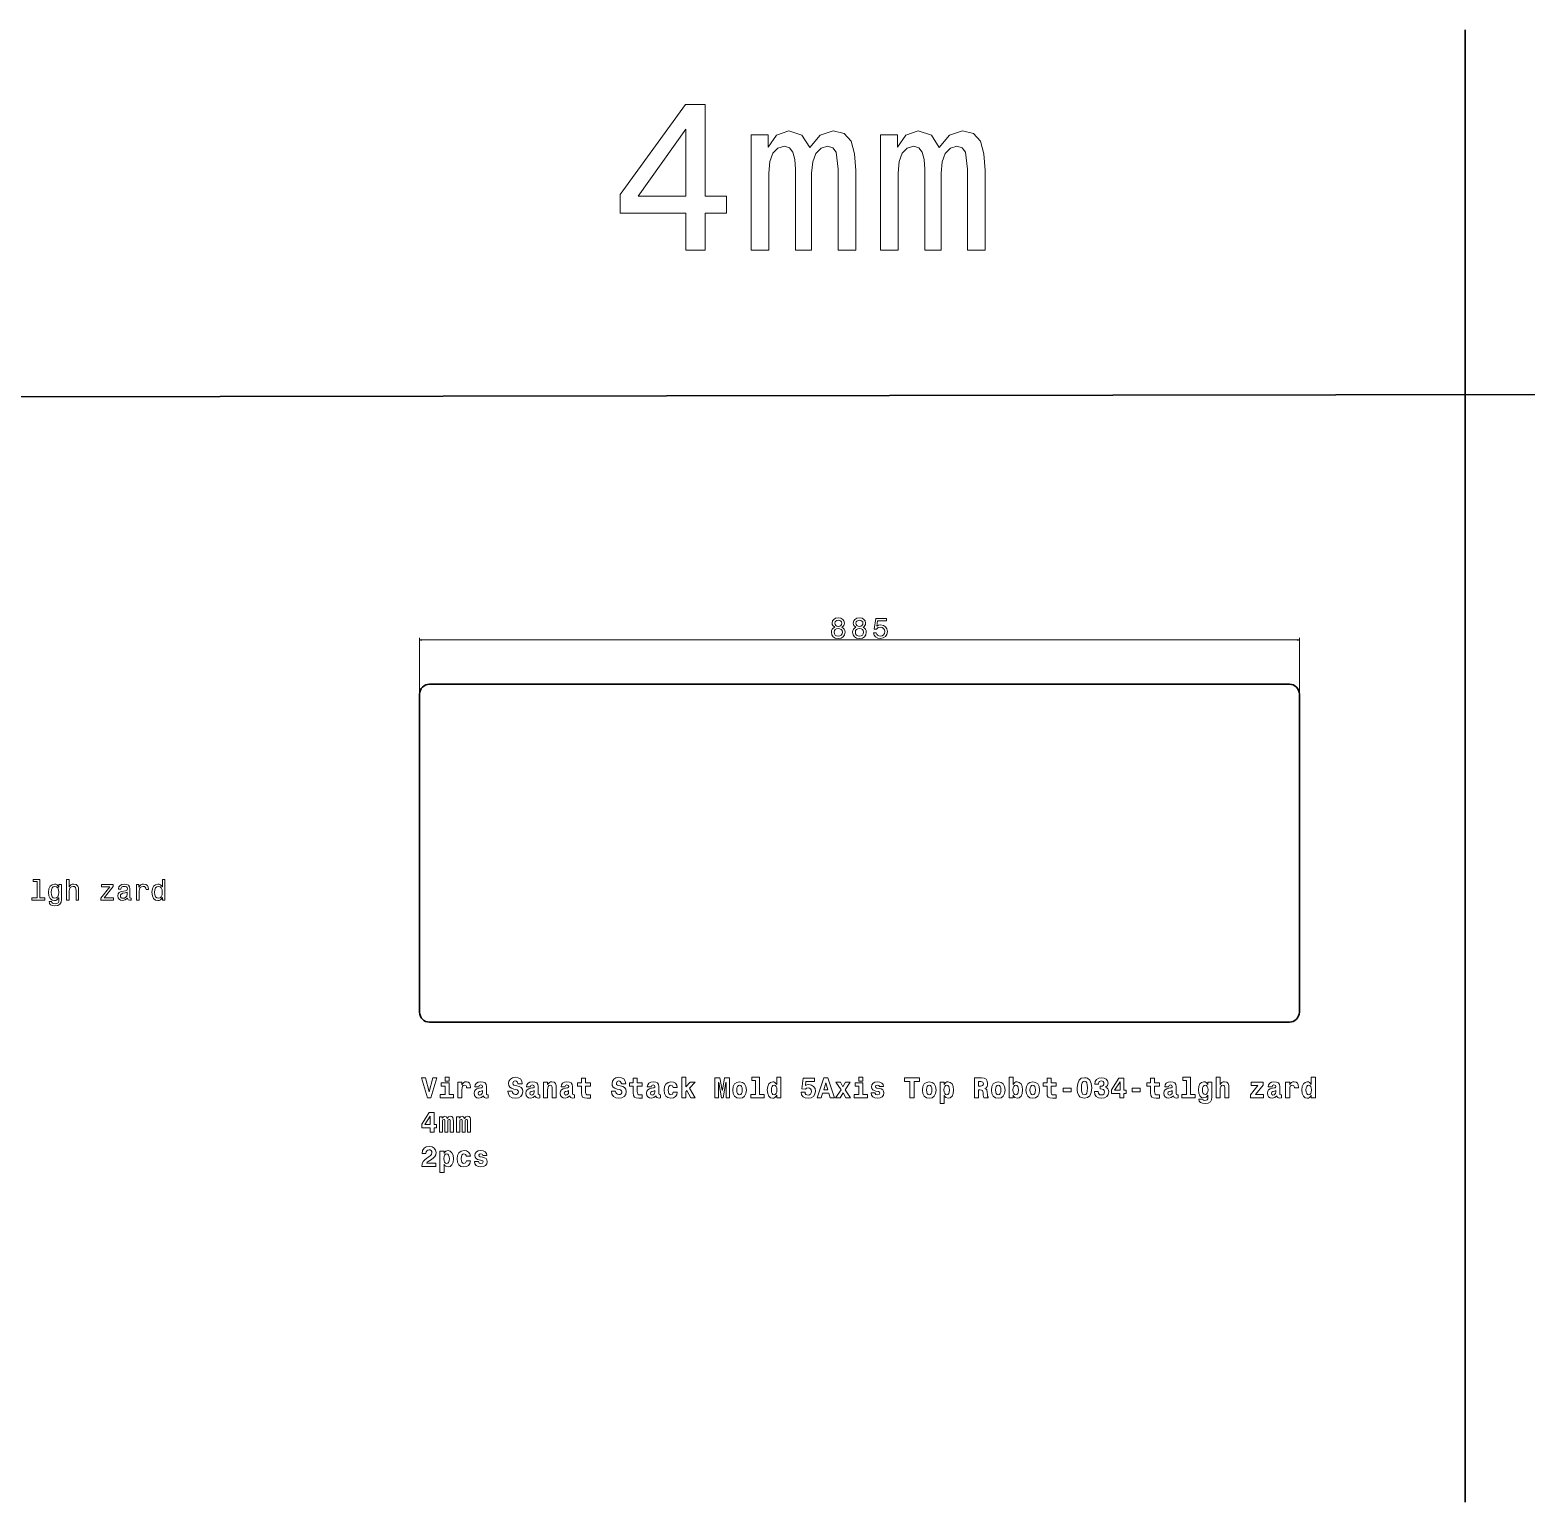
# Model space of a CAD drawing. Extents: x -2439 to 4698, y -548 to 933.
# Drawn here: x -686 to 819, y -548 to 933 of the extents above; entities that cross this region are included whole.
import ezdxf

# ---------------------------------------------------------------- set-up
doc = ezdxf.new("R2010")
doc.units = 0

msp = doc.modelspace()

# ---------------------------------------------------------------- linework, layer by layer
at = {"color": 7, "lineweight": 35}
for p, q in [((757.867432, 933.277222), (757.867432, -547.887146)), ((-2439.48584, 561.389771), (4698.162109, 572.360474)), ((-283.999969, 275), (581, 275)), ((-293.999969, -55), (-293.999969, 265)), ((591, 265), (591, -55)), ((581, -65), (-283.999969, -65))]:
    msp.add_line(p, q, dxfattribs=at)
at = {"color": 7, "lineweight": 13}
for p, q in [((-293.999969, 267), (-293.999969, 321.55957)), ((-293.999969, 319.55957), (591, 319.55957)), ((591, 267), (591, 321.55957))]:
    msp.add_line(p, q, dxfattribs=at)
at = {"color": 5, "lineweight": 13}
for points in [[(-26.244698, 711.60791), (-6.792244, 711.60791), (-6.792244, 748.783691), (14.605453, 748.783691), (14.605453, 766.074768), (-6.792244, 766.074768), (-6.792244, 858.365845), (-26.460831, 858.365845), (-92.166885, 767.803894), (-92.166885, 748.783691), (-26.244698, 748.783691)], [(-74.011269, 766.074768), (-26.244698, 833.293823), (-26.244698, 766.074768)], [(39.677505, 711.60791), (57.184708, 711.60791), (57.184708, 789.201538), (58.265396, 800.873047), (61.507477, 809.302429), (66.478653, 814.273621), (72.962799, 816.218872), (78.150131, 814.489746), (81.608337, 810.166992), (83.337448, 802.818298), (83.985855, 793.092041), (83.985855, 711.60791), (100.412369, 711.60791), (100.412369, 789.201538), (101.493057, 800.656921), (104.735138, 809.086304), (109.922455, 814.273621), (116.406616, 816.218872), (121.593933, 814.489746), (125.052139, 810.166992), (127.213531, 793.092041), (127.213531, 711.60791), (144.720734, 711.60791), (144.720734, 791.795227), (143.640045, 808.437866), (140.181824, 821.190063), (133.265396, 828.971008), (122.026199, 831.780823), (108.841766, 827.458069), (98.683258, 814.922058), (90.686142, 827.241943), (77.285568, 831.780823), (64.965683, 827.458069), (56.536285, 815.354309), (56.536285, 827.674194), (39.677505, 827.674194)], [(169.792786, 711.60791), (187.299988, 711.60791), (187.299988, 789.201538), (188.380676, 800.873047), (191.622742, 809.302429), (196.593933, 814.273621), (203.078094, 816.218872), (208.265411, 814.489746), (211.723602, 810.166992), (213.452728, 802.818298), (214.101135, 793.092041), (214.101135, 711.60791), (230.527649, 711.60791), (230.527649, 789.201538), (231.608337, 800.656921), (234.850433, 809.086304), (240.03775, 814.273621), (246.521881, 816.218872), (251.709198, 814.489746), (255.167419, 810.166992), (257.328796, 793.092041), (257.328796, 711.60791), (274.835999, 711.60791), (274.835999, 791.795227), (273.75531, 808.437866), (270.297119, 821.190063), (263.380676, 828.971008), (252.141479, 831.780823), (238.957062, 827.458069), (228.798553, 814.922058), (220.801422, 827.241943), (207.400848, 831.780823), (195.080963, 827.458069), (186.651581, 815.354309), (186.651581, 827.674194), (169.792786, 827.674194)]]:
    msp.add_lwpolyline(points, close=True, dxfattribs=at)
at = {"color": 7, "lineweight": 13}
for points in [[(123.57782, 332.337677), (122.108093, 331.530762), (121.099426, 330.40683), (120.465424, 328.99472), (120.263702, 327.294434), (120.724792, 324.729614), (122.050446, 322.741119), (124.211823, 321.473114), (127.151306, 320.983215), (130.061981, 321.473114), (132.223358, 322.741119), (133.549011, 324.729614), (134.03891, 327.294434), (133.80838, 328.99472), (133.203186, 330.40683), (132.16571, 331.530762), (130.724792, 332.337677), (131.877533, 333.029297), (132.684448, 333.980316), (133.174377, 335.133057), (133.34729, 336.545166), (132.886169, 338.591278), (131.675812, 340.233917), (129.716156, 341.300201), (127.151306, 341.703674), (124.557648, 341.300201), (122.597992, 340.233917), (121.358795, 338.591278), (120.926514, 336.545166), (121.070618, 335.133057), (121.560547, 333.980316)], [(123.664276, 336.314606), (123.894836, 337.582642), (124.586456, 338.562439), (125.68158, 339.167633), (127.151306, 339.398193), (128.592224, 339.167633), (129.687347, 338.562439), (130.378967, 337.582642), (130.638336, 336.314606), (130.378967, 335.017792), (129.687347, 334.009155), (128.592224, 333.346313), (127.151306, 333.144592), (125.68158, 333.375122), (124.586456, 334.009155), (123.894836, 335.017792)], [(144.926514, 332.337677), (143.456787, 331.530762), (142.44812, 330.40683), (141.814117, 328.99472), (141.612396, 327.294434), (142.073486, 324.729614), (143.399139, 322.741119), (145.560516, 321.473114), (148.5, 320.983215), (151.410675, 321.473114), (153.572052, 322.741119), (154.897705, 324.729614), (155.387604, 327.294434), (155.157074, 328.99472), (154.55188, 330.40683), (153.514404, 331.530762), (152.073486, 332.337677), (153.226227, 333.029297), (154.033142, 333.980316), (154.523071, 335.133057), (154.695984, 336.545166), (154.234863, 338.591278), (153.024506, 340.233917), (151.06485, 341.300201), (148.5, 341.703674), (145.906342, 341.300201), (143.946686, 340.233917), (142.707489, 338.591278), (142.275208, 336.545166), (142.419312, 335.133057), (142.909241, 333.980316)], [(145.01297, 336.314606), (145.24353, 337.582642), (145.93515, 338.562439), (147.030273, 339.167633), (148.5, 339.398193), (149.940918, 339.167633), (151.036041, 338.562439), (151.727661, 337.582642), (151.98703, 336.314606), (151.727661, 335.017792), (151.036041, 334.009155), (149.940918, 333.346313), (148.5, 333.144592), (147.030273, 333.375122), (145.93515, 334.009155), (145.24353, 335.017792)], [(162.701721, 326.775696), (163.335724, 324.412598), (164.747833, 322.568207), (166.822754, 321.415466), (169.47406, 320.983215), (172.384735, 321.501923), (174.661377, 322.914032), (176.102295, 325.161865), (176.649841, 328.043701), (176.159943, 330.723846), (174.776642, 332.827576), (172.615265, 334.182037), (169.819885, 334.671967), (167.658508, 334.326141), (165.98703, 333.375122), (166.793945, 338.764191), (175.554749, 338.764191), (175.554749, 341.127289), (164.863098, 341.127289), (163.278107, 330.522095), (165.583557, 330.522095), (167.255035, 331.876587), (169.387604, 332.366486), (171.231995, 332.0495), (172.644073, 331.127289), (173.537445, 329.715179), (173.854462, 327.899628), (173.537445, 326.084076), (172.615265, 324.671967), (171.203156, 323.778595), (169.387604, 323.461578), (167.860229, 323.66333), (166.67868, 324.326141), (165.814117, 325.363586), (165.381836, 326.775696)], [(123.030273, 327.352081), (123.289642, 328.879456), (124.125366, 330.032196), (125.422211, 330.781464), (127.151306, 331.040833), (128.851593, 330.781464), (130.148438, 330.032196), (130.984161, 328.879456), (131.272339, 327.352081), (130.984161, 325.709412), (130.148438, 324.470215), (128.851593, 323.66333), (127.151306, 323.403961), (125.422211, 323.66333), (124.125366, 324.470215), (123.289642, 325.709412)], [(144.378967, 327.352081), (144.638336, 328.879456), (145.47406, 330.032196), (146.770905, 330.781464), (148.5, 331.040833), (150.200287, 330.781464), (151.497131, 330.032196), (152.332855, 328.879456), (152.621033, 327.352081), (152.332855, 325.709412), (151.497131, 324.470215), (150.200287, 323.66333), (148.5, 323.403961), (146.770905, 323.66333), (145.47406, 324.470215), (144.638336, 325.709412)], [(-678.696411, 76.404694), (-678.696411, 59.978176), (-683.912537, 59.978176), (-683.912537, 57.845612), (-670.973022, 57.845612), (-670.973022, 59.978176), (-676.160339, 59.978176), (-676.160339, 78.537254), (-682.67334, 78.537254), (-682.67334, 76.404694)], [(-649.042236, 57.845612), (-646.506226, 57.845612), (-646.506226, 66.779327), (-646.246826, 68.825439), (-645.411072, 70.323997), (-644.114258, 71.246185), (-642.385193, 71.59201), (-641.001892, 71.303825), (-640.137329, 70.525726), (-639.705078, 69.228897), (-639.560974, 67.499786), (-639.560974, 57.845612), (-637.024963, 57.845612), (-637.024963, 68.018524), (-637.140198, 70.064629), (-637.658936, 71.764923), (-639.359253, 73.321114), (-642.010498, 73.868668), (-643.451477, 73.666939), (-644.690613, 73.119385), (-645.728088, 72.254837), (-646.506226, 71.07328), (-646.506226, 78.537254), (-649.042236, 78.537254)], [(-552.788696, 60.237541), (-552.788696, 57.845612), (-550.252625, 57.845612), (-550.252625, 78.537254), (-552.759827, 78.537254), (-552.759827, 70.958), (-554.690674, 73.148209), (-555.872253, 73.666939), (-557.226685, 73.868668), (-559.67627, 73.292297), (-561.578308, 71.678467), (-562.817505, 69.084808), (-563.249756, 65.597771), (-562.817505, 62.110741), (-561.578308, 59.488262), (-559.67627, 57.845612), (-557.226685, 57.298061), (-555.872253, 57.49979), (-554.661865, 58.01852)], [(-654.344788, 58.537254), (-654.344788, 73.321114), (-656.765564, 73.321114), (-656.765564, 70.813911), (-658.754028, 73.090569), (-659.964417, 73.666939), (-661.318848, 73.868668), (-663.768433, 73.292297), (-665.670471, 71.678467), (-666.909668, 69.084808), (-667.341919, 65.597771), (-666.909668, 62.081924), (-665.670471, 59.488262), (-663.768433, 57.845612), (-661.318848, 57.298061), (-659.935608, 57.49979), (-658.782837, 58.01852), (-656.765564, 60.208725), (-656.765564, 58.01852), (-656.996094, 56.289417), (-657.630127, 55.050224), (-658.840515, 54.329762), (-660.656067, 54.070396), (-662.241089, 54.243305), (-663.36499, 54.675583), (-664.027832, 55.424862), (-664.229553, 56.433506), (-666.679077, 56.433506), (-666.679077, 56.318233), (-666.304443, 54.473854), (-665.151733, 53.090569), (-663.307373, 52.197197), (-660.800171, 51.880196), (-657.80304, 52.312469), (-655.814575, 53.522846), (-654.690613, 55.626591)], [(-664.719421, 65.597771), (-664.460083, 68.162613), (-663.682007, 70.064629), (-662.471619, 71.188553), (-660.857788, 71.59201), (-659.157471, 71.188553), (-657.889465, 70.064629), (-657.111389, 68.162613), (-656.823181, 65.597771), (-657.111389, 62.975296), (-657.889465, 61.102097), (-659.157471, 59.949356), (-660.857788, 59.574718), (-662.471619, 59.949356), (-663.682007, 61.102097), (-664.460083, 63.004112)], [(-605.526367, 71.188553), (-614.54657, 59.776447), (-614.54657, 57.845612), (-602.010559, 57.845612), (-602.010559, 59.978176), (-611.347717, 59.978176), (-602.414001, 71.361465), (-602.414001, 73.321114), (-614.114319, 73.321114), (-614.114319, 71.188553)], [(-587.80304, 59.862904), (-587.80304, 59.776447), (-587.658997, 58.796619), (-587.226685, 58.104977), (-585.411133, 57.557426), (-583.999023, 57.787975), (-583.999023, 59.747627), (-584.604187, 59.661175), (-585.411133, 60.035812), (-585.555237, 61.188553), (-585.555237, 69.200081), (-585.901062, 71.246185), (-586.909668, 72.687111), (-588.667603, 73.551666), (-591.145996, 73.868668), (-593.566772, 73.522842), (-595.353516, 72.543015), (-596.477417, 71.01564), (-596.852051, 68.998352), (-596.852051, 68.825439), (-594.575378, 68.825439), (-594.373657, 70.035812), (-593.739685, 70.900368), (-592.702209, 71.419098), (-591.232483, 71.620827), (-589.820374, 71.476738), (-588.811707, 71.044456), (-588.206543, 70.295181), (-588.004761, 69.257713), (-588.120056, 68.04734), (-588.581177, 67.442154), (-589.733887, 67.153969), (-591.895264, 66.923424), (-594.373657, 66.404686), (-596.131592, 65.482498), (-597.169067, 64.04158), (-597.486084, 61.909012), (-597.197876, 60.006996), (-596.304504, 58.594891), (-594.863586, 57.701519), (-592.875122, 57.384518), (-590.195007, 57.989704)], [(-588.091248, 63.263477), (-588.437073, 61.764919), (-589.359253, 60.612183), (-590.742554, 59.862904), (-592.44281, 59.603539), (-593.537903, 59.747627), (-594.31604, 60.208725), (-594.805969, 61.01564), (-594.950012, 62.139561), (-594.834778, 63.148205), (-594.373657, 63.868668), (-592.529297, 64.675583), (-590.195007, 65.0214), (-588.091248, 65.713043)], [(-578.696472, 57.845612), (-576.1604, 57.845612), (-576.1604, 66.692871), (-575.901062, 68.825439), (-575.122925, 70.352814), (-573.854919, 71.275009), (-572.154663, 71.59201), (-570.886658, 71.390282), (-569.935608, 70.813911), (-569.359253, 69.834084), (-569.157532, 68.508438), (-566.592712, 68.508438), (-566.938538, 70.842728), (-567.889526, 72.514198), (-569.474548, 73.522842), (-571.635925, 73.868668), (-573.105652, 73.638123), (-574.373657, 73.061752), (-575.49762, 72.081924), (-576.390991, 70.756271), (-576.390991, 73.321114), (-578.696472, 73.321114)], [(-556.794434, 71.59201), (-555.122986, 71.188553), (-553.85498, 70.064629), (-553.105652, 68.191437), (-552.817505, 65.597771), (-553.105652, 62.975296), (-553.85498, 61.102097), (-555.122986, 59.949356), (-556.794434, 59.574718), (-558.379456, 59.949356), (-559.589844, 61.102097), (-560.396729, 63.004112), (-560.656128, 65.597771), (-560.396729, 68.162613), (-559.589844, 70.035812), (-558.379456, 71.188553)], [(-268.389221, -120.335823), (-268.389221, -124.255135), (-264.325836, -124.255135), (-264.325836, -120.335823)], [(-30.291199, -120.335823), (-30.291199, -141.027466), (-26.31427, -141.027466), (-26.31427, -134.975586), (-25.247986, -133.851669), (-21.098114, -141.027466), (-16.631256, -141.027466), (-22.59668, -131.286835), (-16.833008, -125.551964), (-21.789764, -125.551964), (-26.31427, -130.10527), (-26.31427, -120.335823)], [(40.141022, -123.563492), (43.887421, -123.563492), (43.887421, -137.828613), (39.132385, -137.828613), (39.132385, -141.027466), (52.561768, -141.027466), (52.561768, -137.828613), (47.950836, -137.828613), (47.950836, -120.335823), (40.141022, -120.335823)], [(65.213074, -138.635529), (65.213074, -141.027466), (69.334106, -141.027466), (69.334106, -120.335823), (65.213074, -120.335823), (65.213074, -127.915077), (64.377319, -126.61824), (63.455139, -125.696053), (62.417694, -125.177322), (61.207306, -125.00441), (59.01709, -125.58078), (57.287994, -127.194611), (56.164063, -129.788269), (55.76062, -133.275299), (56.164063, -136.791153), (57.287994, -139.413635), (59.01709, -141.027466), (61.207306, -141.575012), (62.446503, -141.4021), (63.483948, -140.883377), (64.377319, -139.961182)], [(147.979584, -120.335823), (147.979584, -124.255135), (152.042999, -124.255135), (152.042999, -120.335823)], [(298.988129, -120.335823), (298.988129, -141.027466), (303.109222, -141.027466), (303.109222, -138.635529), (303.916107, -139.961182), (304.809479, -140.883377), (307.11496, -141.575012), (309.276337, -141.027466), (311.005463, -139.413635), (312.129364, -136.791153), (312.561615, -133.275299), (312.129364, -129.788269), (311.005463, -127.194611), (309.276337, -125.58078), (307.11496, -125.00441), (305.846954, -125.177322), (304.809479, -125.696053), (303.916107, -126.61824), (303.109222, -127.915077), (303.109222, -120.335823)], [(473.858368, -123.563492), (477.604767, -123.563492), (477.604767, -137.828613), (472.849762, -137.828613), (472.849762, -141.027466), (486.279144, -141.027466), (486.279144, -137.828613), (481.668182, -137.828613), (481.668182, -120.335823), (473.858368, -120.335823)], [(507.258942, -120.335823), (507.258942, -141.027466), (511.379974, -141.027466), (511.379974, -133.332947), (511.49527, -131.229187), (511.927521, -129.730637), (512.763306, -128.837265), (514.060059, -128.520264), (515.126343, -128.808441), (515.702759, -129.557724), (515.904419, -130.796921), (515.962158, -132.410751), (515.962158, -141.027466), (520.08313, -141.027466), (520.08313, -131.63266), (519.939087, -128.866089), (519.362671, -126.791153), (518.036987, -125.494324), (515.67395, -125.033234), (514.290649, -125.206139), (513.137939, -125.724869), (512.18689, -126.61824), (511.379974, -127.915077), (511.379974, -120.335823)], [(603.022583, -138.635529), (603.022583, -141.027466), (607.143555, -141.027466), (607.143555, -120.335823), (603.022583, -120.335823), (603.022583, -127.915077), (602.18689, -126.61824), (601.264648, -125.696053), (600.227173, -125.177322), (599.016846, -125.00441), (596.82666, -125.58078), (595.097534, -127.194611), (593.973633, -129.788269), (593.570068, -133.275299), (593.973633, -136.791153), (595.097534, -139.413635), (596.82666, -141.027466), (599.016846, -141.575012), (600.255981, -141.4021), (601.293457, -140.883377), (602.18689, -139.961182)], [(-288.043427, -120.99865), (-292.222076, -120.99865), (-286.112579, -141.027466), (-282.712006, -141.027466), (-276.602478, -120.99865), (-280.838806, -120.99865), (-284.412292, -135.148499)], [(-259.887787, -137.828613), (-264.325836, -137.828613), (-264.325836, -126.070694), (-272.13562, -126.070694), (-272.13562, -129.298355), (-268.389221, -129.298355), (-268.389221, -137.828613), (-273.3172, -137.828613), (-273.3172, -141.027466), (-259.887787, -141.027466)], [(-255.536209, -125.551964), (-255.536209, -141.027466), (-251.386353, -141.027466), (-251.386353, -133.160034), (-251.299896, -131.085098), (-250.867615, -129.586548), (-250.060699, -128.664352), (-248.735046, -128.347351), (-247.26532, -129.010178), (-246.861847, -129.788269), (-246.717758, -130.854553), (-246.717758, -130.94101), (-242.712006, -130.94101), (-242.712006, -130.681641), (-242.971375, -128.203262), (-243.720642, -126.445335), (-245.017471, -125.407867), (-246.890671, -125.033234), (-248.389236, -125.234955), (-249.599609, -125.811325), (-250.608246, -126.791153), (-251.386353, -128.174438), (-251.386353, -125.551964)], [(-234.469925, -130.220551), (-234.00882, -128.721985), (-232.539093, -128.203262), (-231.184616, -128.60672), (-230.723526, -129.75946), (-230.896439, -130.652832), (-231.472809, -131.085098), (-232.510269, -131.258011), (-234.1241, -131.430923), (-236.314301, -132.007294), (-237.899323, -133.073578), (-238.850327, -134.600952), (-239.167328, -136.589432), (-238.850327, -138.664352), (-237.899323, -140.249374), (-236.371948, -141.200378), (-234.297012, -141.575012), (-231.818634, -140.969833), (-229.657242, -139.154266), (-229.34024, -140.191727), (-228.735046, -140.883377), (-227.870499, -141.229202), (-226.631302, -141.373291), (-224.988647, -141.142746), (-224.988647, -138.145615), (-225.680298, -138.232071), (-226.602478, -137.857437), (-226.775391, -136.675888), (-226.775391, -129.817093), (-227.121216, -127.713348), (-228.158691, -126.214783), (-229.974243, -125.321411), (-232.539093, -125.00441), (-235.017471, -125.379051), (-236.861847, -126.387695), (-238.043411, -127.97271), (-238.418045, -129.990005), (-238.418045, -130.220551)], [(-230.781158, -135.494324), (-231.011703, -136.675888), (-231.616898, -137.56926), (-232.510269, -138.145615), (-233.576553, -138.318527), (-234.758102, -137.828613), (-235.190384, -136.560608), (-234.844559, -135.321411), (-233.807098, -134.658585), (-232.049164, -134.312775), (-230.781158, -133.707581)], [(-190.75235, -126.992882), (-191.242264, -124.255135), (-192.625549, -122.209023), (-194.844574, -120.969833), (-197.870499, -120.508736), (-200.608246, -120.969833), (-202.712006, -122.266663), (-204.066467, -124.255135), (-204.527557, -126.819977), (-204.210556, -128.923721), (-203.259552, -130.479919), (-201.645721, -131.575012), (-199.34024, -132.295471), (-197.351776, -132.756577), (-195.824402, -133.24649), (-194.873383, -133.966949), (-194.527557, -135.148499), (-194.758118, -136.27243), (-195.363297, -137.108154), (-196.371948, -137.655701), (-197.668762, -137.828613), (-198.936783, -137.598068), (-199.945435, -136.935242), (-200.608246, -135.868958), (-200.867615, -134.42804), (-205.16156, -134.42804), (-204.585205, -137.453979), (-203.086639, -139.701813), (-200.809982, -141.085098), (-197.841675, -141.575012), (-194.585205, -141.085098), (-192.193268, -139.788269), (-190.694702, -137.684525), (-190.17598, -134.917953), (-190.608246, -132.497208), (-191.818634, -130.912186), (-193.749466, -129.874725), (-196.314301, -129.18309), (-197.985779, -128.808441), (-199.167328, -128.347351), (-199.916611, -127.655708), (-200.147156, -126.531792), (-199.484344, -124.889137), (-198.706238, -124.42804), (-197.639954, -124.226311), (-196.631317, -124.42804), (-195.824402, -124.946777), (-195.132751, -126.762337), (-195.132751, -126.992882)], [(-182.423828, -130.220551), (-181.962723, -128.721985), (-180.492981, -128.203262), (-179.138519, -128.60672), (-178.677429, -129.75946), (-178.850342, -130.652832), (-179.426697, -131.085098), (-180.464172, -131.258011), (-182.078003, -131.430923), (-184.268188, -132.007294), (-185.85321, -133.073578), (-186.80423, -134.600952), (-187.121216, -136.589432), (-186.80423, -138.664352), (-185.85321, -140.249374), (-184.325836, -141.200378), (-182.250916, -141.575012), (-179.772522, -140.969833), (-177.611145, -139.154266), (-177.294128, -140.191727), (-176.68895, -140.883377), (-175.824402, -141.229202), (-174.585205, -141.373291), (-172.942551, -141.142746), (-172.942551, -138.145615), (-173.634186, -138.232071), (-174.556381, -137.857437), (-174.729294, -136.675888), (-174.729294, -129.817093), (-175.075104, -127.713348), (-176.112579, -126.214783), (-177.928131, -125.321411), (-180.492981, -125.00441), (-182.971375, -125.379051), (-184.81575, -126.387695), (-185.997314, -127.97271), (-186.371948, -129.990005), (-186.371948, -130.220551)], [(-178.735046, -135.494324), (-178.965607, -136.675888), (-179.570801, -137.56926), (-180.464172, -138.145615), (-181.530457, -138.318527), (-182.712006, -137.828613), (-183.144287, -136.560608), (-182.798462, -135.321411), (-181.760986, -134.658585), (-180.003067, -134.312775), (-178.735046, -133.707581)], [(-169.34024, -125.551964), (-169.34024, -141.027466), (-165.219208, -141.027466), (-165.219208, -133.332947), (-165.103943, -131.229187), (-164.671661, -129.730637), (-163.835922, -128.837265), (-162.539093, -128.520264), (-161.472809, -128.808441), (-160.896439, -129.557724), (-160.694717, -130.796921), (-160.63707, -132.410751), (-160.63707, -141.027466), (-156.516037, -141.027466), (-156.516037, -131.63266), (-156.660126, -128.866089), (-157.236496, -126.791153), (-158.562149, -125.494324), (-160.925262, -125.033234), (-162.308548, -125.206139), (-163.461288, -125.724869), (-164.412292, -126.61824), (-165.219208, -127.915077), (-165.219208, -125.551964)], [(-147.72641, -130.220551), (-147.265305, -128.721985), (-145.795578, -128.203262), (-144.441101, -128.60672), (-143.980011, -129.75946), (-144.152924, -130.652832), (-144.729294, -131.085098), (-145.766754, -131.258011), (-147.380585, -131.430923), (-149.570786, -132.007294), (-151.155807, -133.073578), (-152.106812, -134.600952), (-152.423813, -136.589432), (-152.106812, -138.664352), (-151.155807, -140.249374), (-149.628418, -141.200378), (-147.553497, -141.575012), (-145.075104, -140.969833), (-142.913727, -139.154266), (-142.596725, -140.191727), (-141.991531, -140.883377), (-141.126984, -141.229202), (-139.887787, -141.373291), (-138.245132, -141.142746), (-138.245132, -138.145615), (-138.936783, -138.232071), (-139.858978, -137.857437), (-140.031876, -136.675888), (-140.031876, -129.817093), (-140.377701, -127.713348), (-141.415161, -126.214783), (-143.230728, -125.321411), (-145.795578, -125.00441), (-148.273956, -125.379051), (-150.118332, -126.387695), (-151.299896, -127.97271), (-151.67453, -129.990005), (-151.67453, -130.220551)], [(-144.037643, -135.494324), (-144.268188, -136.675888), (-144.873383, -137.56926), (-145.766754, -138.145615), (-146.833038, -138.318527), (-148.014587, -137.828613), (-148.446869, -136.560608), (-148.101044, -135.321411), (-147.063583, -134.658585), (-145.305664, -134.312775), (-144.037643, -133.707581)], [(-122.193268, -126.070694), (-127.121216, -126.070694), (-127.121216, -121.546196), (-131.184616, -121.546196), (-131.184616, -126.070694), (-135.04628, -126.070694), (-135.04628, -129.298355), (-131.184616, -129.298355), (-131.184616, -136.185974), (-130.925247, -138.664352), (-130.003052, -140.335831), (-128.245132, -141.258011), (-125.478561, -141.575012), (-122.193268, -141.430923), (-122.193268, -138.145615), (-124.095276, -138.260895), (-125.651474, -138.03035), (-126.573669, -137.338699), (-127.005936, -136.214783), (-127.121216, -134.716232), (-127.121216, -129.298355), (-122.193268, -129.298355)], [(-86.66011, -126.992882), (-87.150024, -124.255135), (-88.53331, -122.209023), (-90.752319, -120.969833), (-93.778259, -120.508736), (-96.516022, -120.969833), (-98.619766, -122.266663), (-99.974228, -124.255135), (-100.435318, -126.819977), (-100.118317, -128.923721), (-99.167313, -130.479919), (-97.553482, -131.575012), (-95.248001, -132.295471), (-93.259537, -132.756577), (-91.732147, -133.24649), (-90.781143, -133.966949), (-90.435318, -135.148499), (-90.665878, -136.27243), (-91.271057, -137.108154), (-92.279709, -137.655701), (-93.576538, -137.828613), (-94.844543, -137.598068), (-95.853195, -136.935242), (-96.516022, -135.868958), (-96.775375, -134.42804), (-101.069336, -134.42804), (-100.492966, -137.453979), (-98.9944, -139.701813), (-96.717743, -141.085098), (-93.749451, -141.575012), (-90.492966, -141.085098), (-88.101028, -139.788269), (-86.602463, -137.684525), (-86.08374, -134.917953), (-86.516022, -132.497208), (-87.726395, -130.912186), (-89.657227, -129.874725), (-92.222061, -129.18309), (-93.893539, -128.808441), (-95.075089, -128.347351), (-95.824371, -127.655708), (-96.054916, -126.531792), (-95.39209, -124.889137), (-94.613998, -124.42804), (-93.547714, -124.226311), (-92.539063, -124.42804), (-91.732147, -124.946777), (-91.040512, -126.762337), (-91.040512, -126.992882)], [(-70.147125, -126.070694), (-75.075089, -126.070694), (-75.075089, -121.546196), (-79.138489, -121.546196), (-79.138489, -126.070694), (-83.000153, -126.070694), (-83.000153, -129.298355), (-79.138489, -129.298355), (-79.138489, -136.185974), (-78.87912, -138.664352), (-77.956924, -140.335831), (-76.199005, -141.258011), (-73.432434, -141.575012), (-70.147125, -141.430923), (-70.147125, -138.145615), (-72.049149, -138.260895), (-73.605347, -138.03035), (-74.527542, -137.338699), (-74.959808, -136.214783), (-75.075089, -134.716232), (-75.075089, -129.298355), (-70.147125, -129.298355)], [(-60.982864, -130.220551), (-60.521759, -128.721985), (-59.052032, -128.203262), (-57.697556, -128.60672), (-57.236465, -129.75946), (-57.409378, -130.652832), (-57.985748, -131.085098), (-59.023209, -131.258011), (-60.637039, -131.430923), (-62.82724, -132.007294), (-64.412262, -133.073578), (-65.363266, -134.600952), (-65.680267, -136.589432), (-65.363266, -138.664352), (-64.412262, -140.249374), (-62.884872, -141.200378), (-60.809952, -141.575012), (-58.331558, -140.969833), (-56.170181, -139.154266), (-55.85318, -140.191727), (-55.247986, -140.883377), (-54.383438, -141.229202), (-53.144241, -141.373291), (-51.501587, -141.142746), (-51.501587, -138.145615), (-52.193237, -138.232071), (-53.115433, -137.857437), (-53.28833, -136.675888), (-53.28833, -129.817093), (-53.634155, -127.713348), (-54.671616, -126.214783), (-56.487183, -125.321411), (-59.052032, -125.00441), (-61.530411, -125.379051), (-63.374786, -126.387695), (-64.556351, -127.97271), (-64.930984, -129.990005), (-64.930984, -130.220551)], [(-57.294098, -135.494324), (-57.524643, -136.675888), (-58.129837, -137.56926), (-59.023209, -138.145615), (-60.089493, -138.318527), (-61.271042, -137.828613), (-61.703323, -136.560608), (-61.357498, -135.321411), (-60.320038, -134.658585), (-58.562119, -134.312775), (-57.294098, -133.707581)], [(-38.76384, -135.494324), (-39.570755, -137.396347), (-41.213409, -138.087982), (-42.366135, -137.799805), (-43.230698, -136.877609), (-43.74942, -135.350235), (-43.922333, -133.24649), (-43.74942, -131.171555), (-43.201874, -129.64418), (-42.337326, -128.750809), (-41.213409, -128.433807), (-39.570755, -129.039001), (-38.792648, -130.681641), (-34.729248, -130.681641), (-35.334442, -128.318527), (-36.631256, -126.531792), (-38.590927, -125.407867), (-41.126953, -125.00441), (-44.008789, -125.609596), (-46.19899, -127.281067), (-47.611099, -129.903549), (-48.072189, -133.332947), (-47.611099, -136.733521), (-46.285446, -139.327179), (-44.181702, -140.998642), (-41.386307, -141.575012), (-38.735016, -141.142746), (-36.688904, -139.961182), (-35.334442, -138.03035), (-34.729248, -135.494324)], [(3.166992, -121.027466), (3.166992, -141.027466), (6.567566, -141.027466), (6.567566, -125.609596), (6.913391, -125.609596), (9.708771, -141.027466), (11.322601, -141.027466), (14.060364, -125.609596), (14.434998, -125.609596), (14.434998, -141.027466), (17.86438, -141.027466), (17.86438, -121.027466), (12.849976, -121.027466), (10.573334, -133.361755), (10.458069, -133.361755), (8.181396, -121.027466)], [(21.005585, -133.304123), (21.466675, -136.848785), (22.821167, -139.442444), (24.982544, -141.027466), (27.86438, -141.575012), (30.717407, -141.027466), (32.878784, -139.442444), (34.233246, -136.848785), (34.723175, -133.304123), (34.233246, -129.788269), (32.878784, -127.165794), (30.688599, -125.58078), (27.835571, -125.00441), (24.982544, -125.58078), (22.821167, -127.165794), (21.466675, -129.788269)], [(27.86438, -128.433807), (29.01712, -128.750809), (29.881683, -129.673004), (30.400421, -131.200378), (30.602142, -133.275299), (30.400421, -135.379044), (29.881683, -136.906433), (29.01712, -137.828613), (27.86438, -138.116806), (26.682831, -137.828613), (25.818268, -136.877609), (25.29953, -135.321411), (25.126617, -133.160034), (25.29953, -131.142746), (25.847107, -129.673004), (26.711639, -128.750809)], [(62.590576, -128.462631), (63.772156, -128.779633), (64.636688, -129.673004), (65.213074, -131.200378), (65.414795, -133.275299), (65.213074, -135.379044), (64.636688, -136.906433), (63.743317, -137.828613), (62.590576, -138.116806), (61.466675, -137.828613), (60.602112, -136.906433), (60.054565, -135.379044), (59.881653, -133.275299), (60.054565, -131.200378), (60.602112, -129.701813), (61.466675, -128.779633)], [(93.743317, -135.609604), (89.795197, -135.609604), (90.342743, -138.116806), (91.754852, -140.018814), (93.916229, -141.171555), (96.740417, -141.603836), (99.824005, -141.085098), (102.215942, -139.673004), (103.743317, -137.425156), (104.290863, -134.485672), (103.800934, -131.805557), (102.417664, -129.701813), (100.285095, -128.347351), (97.547333, -127.857437), (95.674133, -128.116806), (94.146759, -128.894897), (94.636688, -124.860321), (103.368683, -124.860321), (103.368683, -121.459747), (91.812469, -121.459747), (90.486816, -132.266663), (94.11795, -132.468384), (95.213043, -131.430923), (96.769257, -131.085098), (98.181335, -131.344467), (99.218811, -132.064926), (99.881653, -133.217667), (100.140991, -134.687408), (99.910461, -136.301239), (99.24762, -137.453979), (98.181335, -138.145615), (96.740417, -138.376175), (95.53006, -138.203262), (94.636688, -137.655701), (94.002686, -136.791153)], [(112.619385, -121.027466), (105.847046, -141.027466), (110.083344, -141.027466), (111.437836, -136.445328), (117.60498, -136.445328), (119.01709, -141.027466), (123.339844, -141.027466), (116.596313, -121.027466)], [(114.579041, -126.013054), (116.567505, -133.073578), (112.532928, -133.073578)], [(129.93927, -133.044754), (124.377289, -141.027466), (128.988251, -141.027466), (131.956543, -136.128326), (134.896027, -141.027466), (139.506989, -141.027466), (133.973846, -133.044754), (139.132355, -125.551964), (134.550201, -125.551964), (131.927734, -129.990005), (129.305237, -125.551964), (124.751923, -125.551964)], [(156.481049, -137.828613), (152.042999, -137.828613), (152.042999, -126.070694), (144.233185, -126.070694), (144.233185, -129.298355), (147.979584, -129.298355), (147.979584, -137.828613), (143.051636, -137.828613), (143.051636, -141.027466), (156.481049, -141.027466)], [(167.518494, -134.88913), (168.642395, -135.436691), (169.045868, -136.474152), (168.411865, -137.742157), (166.567474, -138.232071), (164.80954, -137.655701), (164.11792, -136.04187), (160.198608, -136.04187), (160.602051, -138.404984), (161.841248, -140.162918), (163.829742, -141.200378), (166.538666, -141.575012), (169.334045, -141.200378), (171.380157, -140.162918), (172.648163, -138.49144), (173.080444, -136.243607), (172.763458, -134.514496), (171.898895, -133.188843), (170.429138, -132.237839), (168.354218, -131.661469), (166.106384, -131.286835), (165.0401, -130.796921), (164.636658, -129.75946), (165.126556, -128.750809), (166.481018, -128.318527), (168.06604, -128.779633), (168.700043, -129.903549), (172.648163, -129.903549), (172.648163, -129.845917), (172.215881, -127.886253), (171.005524, -126.358879), (169.074677, -125.379051), (166.538666, -125.033234), (164.002625, -125.379051), (162.158264, -126.387695), (161.005524, -127.943893), (160.63089, -129.961182), (160.919067, -131.63266), (161.78363, -132.958298), (163.166901, -133.909317), (165.068909, -134.456863)], [(199.247589, -124.831497), (199.247589, -141.027466), (203.426239, -141.027466), (203.426239, -124.831497), (208.728851, -124.831497), (208.728851, -121.027466), (193.944977, -121.027466), (193.944977, -124.831497)], [(211.841217, -133.304123), (212.302307, -136.848785), (213.656799, -139.442444), (215.818176, -141.027466), (218.700012, -141.575012), (221.55307, -141.027466), (223.714447, -139.442444), (225.068878, -136.848785), (225.558807, -133.304123), (225.068878, -129.788269), (223.714447, -127.165794), (221.5242, -125.58078), (218.671204, -125.00441), (215.818176, -125.58078), (213.656799, -127.165794), (212.302307, -129.788269)], [(218.700012, -128.433807), (219.852753, -128.750809), (220.717316, -129.673004), (221.236053, -131.200378), (221.437775, -133.275299), (221.236053, -135.379044), (220.717316, -136.906433), (219.852753, -137.828613), (218.700012, -138.116806), (217.518463, -137.828613), (216.6539, -136.877609), (216.135162, -135.321411), (215.96225, -133.160034), (216.135162, -131.142746), (216.682739, -129.673004), (217.547272, -128.750809)], [(229.593353, -125.52314), (229.593353, -147.021698), (233.714447, -147.021698), (233.714447, -138.635529), (234.521332, -139.961182), (235.414703, -140.883377), (237.720184, -141.575012), (239.881561, -141.027466), (241.610687, -139.413635), (242.734589, -136.791153), (243.16684, -133.275299), (242.734589, -129.788269), (241.610687, -127.194611), (239.881561, -125.58078), (237.720184, -125.00441), (236.452179, -125.177322), (235.414703, -125.696053), (234.521332, -126.61824), (233.714447, -127.915077), (233.714447, -125.52314)], [(236.336884, -128.462631), (237.431976, -128.779633), (238.296539, -129.701813), (238.844086, -131.200378), (239.045807, -133.275299), (238.844086, -135.379044), (238.296539, -136.906433), (237.431976, -137.828613), (236.336884, -138.116806), (235.126495, -137.828613), (234.233124, -136.877609), (233.685577, -135.321411), (233.512665, -133.160034), (233.685577, -131.142746), (234.261993, -129.673004), (235.155365, -128.779633)], [(264.060211, -121.027466), (264.060211, -141.027466), (268.267731, -141.027466), (268.267731, -133.102386), (269.65097, -133.102386), (271.207184, -133.304123), (272.158173, -133.880493), (272.619293, -134.860321), (272.821014, -136.27243), (272.965118, -138.318527), (273.138031, -139.961182), (273.483856, -141.027466), (278.06601, -141.027466), (278.06601, -140.479919), (277.403168, -139.64418), (277.172638, -138.174438), (276.970856, -135.494324), (276.509796, -133.13121), (275.875763, -132.353119), (274.78067, -131.805557), (275.991058, -130.998642), (276.826813, -129.903549), (277.287872, -128.520264), (277.460785, -126.791153), (277.057343, -124.341583), (275.904572, -122.526024), (274.002594, -121.430923), (271.380096, -121.027466)], [(268.267731, -124.831497), (270.486725, -124.831497), (272.446381, -125.263779), (272.93631, -125.926605), (273.109222, -126.964066), (272.93631, -128.145615), (272.417572, -128.866089), (271.553009, -129.211899), (270.342621, -129.298355), (268.267731, -129.298355)], [(281.235992, -133.304123), (281.697113, -136.848785), (283.051544, -139.442444), (285.212921, -141.027466), (288.094818, -141.575012), (290.947845, -141.027466), (293.109222, -139.442444), (294.463654, -136.848785), (294.953583, -133.304123), (294.463654, -129.788269), (293.109222, -127.165794), (290.918976, -125.58078), (288.065948, -125.00441), (285.212921, -125.58078), (283.051544, -127.165794), (281.697113, -129.788269)], [(288.094818, -128.433807), (289.247528, -128.750809), (290.112091, -129.673004), (290.630829, -131.200378), (290.83255, -133.275299), (290.630829, -135.379044), (290.112091, -136.906433), (289.247528, -137.828613), (288.094818, -138.116806), (286.913239, -137.828613), (286.048676, -136.877609), (285.529938, -135.321411), (285.357025, -133.160034), (285.529938, -131.142746), (286.077484, -129.673004), (286.942047, -128.750809)], [(305.731659, -128.462631), (306.826752, -128.779633), (307.691315, -129.701813), (308.238861, -131.200378), (308.440582, -133.275299), (308.238861, -135.379044), (307.691315, -136.906433), (306.826752, -137.828613), (305.731659, -138.116806), (304.521271, -137.828613), (303.627899, -136.877609), (303.080353, -135.321411), (302.90744, -133.160034), (303.080353, -131.142746), (303.656769, -129.673004), (304.55014, -128.779633)], [(315.93338, -133.304123), (316.394501, -136.848785), (317.748932, -139.442444), (319.910309, -141.027466), (322.792206, -141.575012), (325.645233, -141.027466), (327.80661, -139.442444), (329.161041, -136.848785), (329.65097, -133.304123), (329.161041, -129.788269), (327.80661, -127.165794), (325.616364, -125.58078), (322.763336, -125.00441), (319.910309, -125.58078), (317.748932, -127.165794), (316.394501, -129.788269)], [(322.792206, -128.433807), (323.944916, -128.750809), (324.809479, -129.673004), (325.328217, -131.200378), (325.529938, -133.275299), (325.328217, -135.379044), (324.809479, -136.906433), (323.944916, -137.828613), (322.792206, -138.116806), (321.610626, -137.828613), (320.746063, -136.877609), (320.227325, -135.321411), (320.054413, -133.160034), (320.227325, -131.142746), (320.774872, -129.673004), (321.639435, -128.750809)], [(346.221588, -126.070694), (341.29361, -126.070694), (341.29361, -121.546196), (337.230194, -121.546196), (337.230194, -126.070694), (333.368561, -126.070694), (333.368561, -129.298355), (337.230194, -129.298355), (337.230194, -136.185974), (337.489594, -138.664352), (338.411774, -140.335831), (340.169708, -141.258011), (342.936249, -141.575012), (346.221588, -141.430923), (346.221588, -138.145615), (344.31955, -138.260895), (342.763336, -138.03035), (341.841156, -137.338699), (341.408905, -136.214783), (341.29361, -134.716232), (341.29361, -129.298355), (346.221588, -129.298355)], [(353.541412, -131.344467), (353.541412, -135.234955), (361.437714, -135.234955), (361.437714, -131.344467)], [(367.547211, -130.969833), (367.633636, -133.505859), (367.979462, -135.667236), (369.305145, -138.952545), (370.313751, -140.10527), (371.581757, -140.94101), (374.838287, -141.575012), (378.037079, -140.94101), (380.284943, -139.010178), (381.063019, -137.56926), (381.639435, -135.811325), (382.100494, -131.258011), (381.639435, -126.733521), (381.063019, -124.946777), (380.284943, -123.477036), (378.00827, -121.546196), (376.538544, -121.056282), (374.838287, -120.883377), (371.668243, -121.546196), (369.391571, -123.448212), (368.00827, -126.589424)], [(374.809418, -124.255135), (376.221527, -124.687408), (377.172577, -125.984238), (377.720123, -128.174438), (377.921844, -131.229187), (377.720123, -134.341583), (377.172577, -136.502975), (376.221527, -137.828613), (374.809418, -138.232071), (373.339691, -137.799805), (372.388702, -136.474152), (371.869965, -134.226318), (371.725861, -130.998642), (371.898773, -128.03035), (372.44632, -125.926605), (373.397369, -124.687408)], [(388.699921, -134.88913), (384.809418, -134.88913), (384.809418, -134.946777), (385.270538, -137.799805), (386.624969, -139.874725), (388.844025, -141.142746), (391.869965, -141.603836), (394.953522, -141.113922), (397.287811, -139.845917), (398.757538, -137.770981), (399.276276, -135.033234), (399.074554, -133.505859), (398.469391, -132.209015), (397.489532, -131.142746), (396.16391, -130.335815), (397.979462, -128.693176), (398.584625, -126.358879), (398.123566, -124.139862), (396.797882, -122.410751), (394.722992, -121.315651), (391.985199, -120.912193), (389.132172, -121.344467), (387.028473, -122.583664), (385.702789, -124.600952), (385.24173, -127.309891), (389.045746, -127.309891), (389.045746, -127.136978), (389.218658, -125.840149), (389.766205, -124.889137), (390.630768, -124.312767), (391.812286, -124.111038), (392.90744, -124.312767), (393.743134, -124.802681), (394.29068, -125.609596), (394.492401, -126.647064), (394.261871, -127.886253), (393.627899, -128.750809), (392.532806, -129.269547), (391.03421, -129.413635), (390.601959, -129.413635), (390.601959, -132.209015), (391.063019, -132.209015), (392.792145, -132.410751), (394.031342, -132.929489), (394.780609, -133.880493), (395.040009, -135.206146), (394.809418, -136.560608), (394.204254, -137.511612), (393.166779, -138.116806), (391.754669, -138.289719), (390.429047, -138.087982), (389.477997, -137.425156), (388.872833, -136.358871)], [(410.515472, -136.675888), (410.515472, -141.027466), (414.463593, -141.027466), (414.463593, -136.675888), (416.797882, -136.675888), (416.797882, -133.477036), (414.463593, -133.477036), (414.463593, -121.459747), (409.449188, -121.459747), (402.042877, -133.13121), (402.042877, -136.675888)], [(405.126434, -133.563492), (410.630768, -124.946777), (410.630768, -133.563492)], [(422.936188, -131.344467), (422.936188, -135.234955), (430.832489, -135.234955), (430.832489, -131.344467)], [(450.313751, -126.070694), (445.385773, -126.070694), (445.385773, -121.546196), (441.322357, -121.546196), (441.322357, -126.070694), (437.460724, -126.070694), (437.460724, -129.298355), (441.322357, -129.298355), (441.322357, -136.185974), (441.581757, -138.664352), (442.503937, -140.335831), (444.261871, -141.258011), (447.028412, -141.575012), (450.313751, -141.430923), (450.313751, -138.145615), (448.411713, -138.260895), (446.855499, -138.03035), (445.933319, -137.338699), (445.501068, -136.214783), (445.385773, -134.716232), (445.385773, -129.298355), (450.313751, -129.298355)], [(459.477997, -130.220551), (459.939056, -128.721985), (461.408844, -128.203262), (462.763275, -128.60672), (463.224396, -129.75946), (463.051483, -130.652832), (462.475128, -131.085098), (461.437653, -131.258011), (459.823822, -131.430923), (457.633575, -132.007294), (456.048615, -133.073578), (455.097565, -134.600952), (454.780548, -136.589432), (455.097565, -138.664352), (456.048615, -140.249374), (457.575958, -141.200378), (459.650909, -141.575012), (462.129303, -140.969833), (464.29068, -139.154266), (464.607697, -140.191727), (465.21286, -140.883377), (466.077423, -141.229202), (467.31662, -141.373291), (468.959259, -141.142746), (468.959259, -138.145615), (468.267609, -138.232071), (467.345428, -137.857437), (467.172516, -136.675888), (467.172516, -129.817093), (466.826691, -127.713348), (465.789215, -126.214783), (463.973663, -125.321411), (461.408844, -125.00441), (458.93045, -125.379051), (457.086029, -126.387695), (455.90451, -127.97271), (455.529877, -129.990005), (455.529877, -130.220551)], [(463.166718, -135.494324), (462.936188, -136.675888), (462.331024, -137.56926), (461.437653, -138.145615), (460.371368, -138.318527), (459.189789, -137.828613), (458.757538, -136.560608), (459.103363, -135.321411), (460.140839, -134.658585), (461.898712, -134.312775), (463.166718, -133.707581)], [(499.016876, -140.854553), (498.843964, -142.151382), (498.325226, -143.102386), (497.403046, -143.649948), (496.019745, -143.851669), (494.377106, -143.477036), (493.829559, -142.439575), (489.967865, -142.439575), (489.967865, -142.497208), (490.371307, -144.399231), (491.581696, -145.811325), (493.59903, -146.675888), (496.394379, -146.992889), (499.449127, -146.560608), (501.49527, -145.350235), (502.619171, -143.24649), (502.993805, -140.335831), (502.993805, -125.52314), (499.016876, -125.52314), (499.016876, -127.799797), (497.201324, -125.696053), (496.13504, -125.177322), (494.867035, -125.00441), (492.676788, -125.58078), (490.947723, -127.165794), (489.823761, -129.673004), (489.420319, -132.958298), (489.823761, -136.474152), (490.947723, -139.06781), (492.676788, -140.681641), (494.867035, -141.229202), (497.114838, -140.595184), (498.037018, -139.701813), (499.016876, -138.376175)], [(496.336761, -137.799805), (495.21286, -137.511612), (494.319489, -136.647064), (493.743073, -135.234955), (493.541351, -133.275299), (493.743073, -131.200378), (494.290619, -129.701813), (495.18399, -128.779633), (496.336761, -128.462631), (497.489471, -128.779633), (498.411713, -129.673004), (498.959259, -131.085098), (499.189789, -132.958298), (498.988068, -135.062042), (498.411713, -136.560608), (497.518341, -137.511612)], [(554.463501, -128.433807), (554.463501, -125.551964), (542.446289, -125.551964), (542.446289, -128.894897), (549.247437, -128.894897), (541.985107, -138.001526), (541.985107, -141.027466), (554.866943, -141.027466), (554.866943, -137.684525), (546.999512, -137.684525)], [(563.57019, -130.220551), (564.03125, -128.721985), (565.500977, -128.203262), (566.855469, -128.60672), (567.316528, -129.75946), (567.143677, -130.652832), (566.567261, -131.085098), (565.529785, -131.258011), (563.916016, -131.430923), (561.725708, -132.007294), (560.140747, -133.073578), (559.189697, -134.600952), (558.872681, -136.589432), (559.189697, -138.664352), (560.140747, -140.249374), (561.668091, -141.200378), (563.743042, -141.575012), (566.221436, -140.969833), (568.382813, -139.154266), (568.699829, -140.191727), (569.305054, -140.883377), (570.169556, -141.229202), (571.408813, -141.373291), (573.051392, -141.142746), (573.051392, -138.145615), (572.359741, -138.232071), (571.437622, -137.857437), (571.264648, -136.675888), (571.264648, -129.817093), (570.918823, -127.713348), (569.881348, -126.214783), (568.065796, -125.321411), (565.500977, -125.00441), (563.022583, -125.379051), (561.178223, -126.387695), (559.996704, -127.97271), (559.62207, -129.990005), (559.62207, -130.220551)], [(567.258911, -135.494324), (567.02832, -136.675888), (566.423218, -137.56926), (565.529785, -138.145615), (564.463501, -138.318527), (563.281982, -137.828613), (562.849731, -136.560608), (563.195557, -135.321411), (564.233032, -134.658585), (565.990845, -134.312775), (567.258911, -133.707581)], [(577.201294, -125.551964), (577.201294, -141.027466), (581.351074, -141.027466), (581.351074, -133.160034), (581.437622, -131.085098), (581.869873, -129.586548), (582.676758, -128.664352), (584.002441, -128.347351), (585.472168, -129.010178), (585.87561, -129.788269), (586.019653, -130.854553), (586.019653, -130.94101), (590.025513, -130.94101), (590.025513, -130.681641), (589.766113, -128.203262), (589.016846, -126.445335), (587.719971, -125.407867), (585.846802, -125.033234), (584.348267, -125.234955), (583.137817, -125.811325), (582.129272, -126.791153), (581.351074, -128.174438), (581.351074, -125.551964)], [(600.400146, -128.462631), (601.581665, -128.779633), (602.446167, -129.673004), (603.022583, -131.200378), (603.224365, -133.275299), (603.022583, -135.379044), (602.446167, -136.906433), (601.552856, -137.828613), (600.400146, -138.116806), (599.276123, -137.828613), (598.411621, -136.906433), (597.864136, -135.379044), (597.691162, -133.275299), (597.864136, -131.200378), (598.411621, -129.701813), (599.276123, -128.779633)], [(-283.432465, -171.258011), (-283.432465, -175.609589), (-279.484344, -175.609589), (-279.484344, -171.258011), (-277.150055, -171.258011), (-277.150055, -168.059158), (-279.484344, -168.059158), (-279.484344, -156.04187), (-284.498749, -156.04187), (-291.90509, -167.713333), (-291.90509, -171.258011)], [(-288.821503, -168.145615), (-283.3172, -159.5289), (-283.3172, -168.145615)], [(-263.3172, -164.139847), (-263.3172, -175.609589), (-260.031891, -175.609589), (-260.031891, -164.917938), (-260.175964, -162.670105), (-260.637085, -160.998642), (-261.588074, -159.961182), (-263.173096, -159.586533), (-264.815735, -160.162903), (-266.170227, -161.834366), (-267.092407, -160.191727), (-268.677429, -159.586533), (-270.118347, -160.162903), (-271.126984, -161.776733), (-271.126984, -160.134079), (-274.095276, -160.134079), (-274.095276, -175.609589), (-270.838806, -175.609589), (-270.838806, -164.255127), (-270.52179, -163.217651), (-269.599609, -162.843018), (-268.907959, -163.131195), (-268.677429, -163.938126), (-268.677429, -175.609589), (-265.449738, -175.609589), (-265.449738, -164.255127), (-265.132751, -163.217651), (-264.210571, -162.843018), (-263.547729, -163.131195), (-263.3172, -163.938126)], [(-245.968475, -164.139847), (-245.968475, -175.609589), (-242.683182, -175.609589), (-242.683182, -164.917938), (-242.827271, -162.670105), (-243.288361, -160.998642), (-244.23938, -159.961182), (-245.824387, -159.586533), (-247.467041, -160.162903), (-248.821503, -161.834366), (-249.743698, -160.191727), (-251.328705, -159.586533), (-252.769638, -160.162903), (-253.77829, -161.776733), (-253.77829, -160.134079), (-256.746582, -160.134079), (-256.746582, -175.609589), (-253.490097, -175.609589), (-253.490097, -164.255127), (-253.173096, -163.217651), (-252.2509, -162.843018), (-251.559265, -163.131195), (-251.328705, -163.938126), (-251.328705, -175.609589), (-248.101044, -175.609589), (-248.101044, -164.255127), (-247.784042, -163.217651), (-246.861847, -162.843018), (-246.199036, -163.131195), (-245.968475, -163.938126)], [(-287.697601, -197.252243), (-287.697601, -197.07933), (-287.49585, -195.523132), (-286.861847, -194.370407), (-285.85321, -193.678757), (-284.527557, -193.419388), (-283.288361, -193.649933), (-282.337372, -194.226303), (-281.760986, -195.148499), (-281.530457, -196.301239), (-281.933899, -198.03035), (-282.971375, -199.327179), (-284.585205, -200.508728), (-286.602478, -201.805557), (-288.850342, -203.534668), (-290.435333, -205.350235), (-291.415161, -207.511612), (-291.760986, -210.191727), (-277.611145, -210.191727), (-277.611145, -206.762329), (-286.775391, -206.762329), (-286.227844, -205.92659), (-285.248016, -205.119675), (-282.164459, -203.102386), (-280.147156, -201.632645), (-278.64859, -200.10527), (-277.72641, -198.37616), (-277.409393, -196.243607), (-277.899323, -193.736389), (-279.253784, -191.776733), (-281.472809, -190.508728), (-284.46991, -190.047638), (-287.380585, -190.537552), (-289.541962, -191.920837), (-290.954071, -194.168671), (-291.415161, -197.165787), (-291.415161, -197.252243)], [(-273.518921, -194.687408), (-273.518921, -216.185959), (-269.397888, -216.185959), (-269.397888, -207.799789), (-268.590973, -209.125443), (-267.697601, -210.047638), (-265.39212, -210.739273), (-263.230743, -210.191727), (-261.501617, -208.577896), (-260.377716, -205.955414), (-259.945435, -202.43956), (-260.377716, -198.95253), (-261.501617, -196.358871), (-263.230743, -194.745041), (-265.39212, -194.168671), (-266.660126, -194.341583), (-267.697601, -194.860321), (-268.590973, -195.782501), (-269.397888, -197.07933), (-269.397888, -194.687408)], [(-246.948303, -204.658585), (-247.755219, -206.560608), (-249.397873, -207.252243), (-250.550613, -206.964066), (-251.415161, -206.04187), (-251.933899, -204.514496), (-252.106812, -202.410751), (-251.933899, -200.335815), (-251.386353, -198.808441), (-250.52179, -197.91507), (-249.397873, -197.598068), (-247.755219, -198.203247), (-246.977127, -199.845901), (-242.913727, -199.845901), (-243.518921, -197.482788), (-244.81575, -195.696045), (-246.775391, -194.572128), (-249.311432, -194.168671), (-252.193268, -194.773865), (-254.383469, -196.445328), (-255.795578, -199.06781), (-256.256653, -202.497208), (-255.795578, -205.897781), (-254.469925, -208.49144), (-252.36618, -210.162903), (-249.570786, -210.739273), (-246.919495, -210.307007), (-244.873383, -209.125443), (-243.518921, -207.194611), (-242.913727, -204.658585)], [(-231.501617, -204.053406), (-230.377701, -204.600952), (-229.974243, -205.638412), (-230.608246, -206.906418), (-232.452637, -207.396332), (-234.210556, -206.819962), (-234.902191, -205.206131), (-238.821503, -205.206131), (-238.418045, -207.569244), (-237.178864, -209.327179), (-235.190384, -210.364639), (-232.481445, -210.739273), (-229.686066, -210.364639), (-227.639954, -209.327179), (-226.371948, -207.655701), (-225.939667, -205.407867), (-226.256668, -203.678757), (-227.121216, -202.353104), (-228.590958, -201.4021), (-230.665894, -200.825729), (-232.913727, -200.451096), (-233.980011, -199.961182), (-234.383469, -198.923721), (-233.893555, -197.91507), (-232.539093, -197.482788), (-230.954071, -197.943893), (-230.320068, -199.06781), (-226.371948, -199.06781), (-226.371948, -199.010178), (-226.804214, -197.050522), (-228.014587, -195.523132), (-229.945435, -194.543304), (-232.481445, -194.197495), (-235.017471, -194.543304), (-236.861847, -195.551956), (-238.014587, -197.108154), (-238.389221, -199.125443), (-238.101044, -200.796921), (-237.236496, -202.122559), (-235.85321, -203.073578), (-233.951187, -203.621124)], [(-266.775391, -197.626892), (-265.680298, -197.943893), (-264.815735, -198.866074), (-264.268188, -200.364639), (-264.066467, -202.43956), (-264.268188, -204.543304), (-264.815735, -206.070694), (-265.680298, -206.992874), (-266.775391, -207.281067), (-267.985779, -206.992874), (-268.87915, -206.04187), (-269.426697, -204.485672), (-269.599609, -202.324295), (-269.426697, -200.307007), (-268.850342, -198.837265), (-267.95697, -197.943893)]]:
    msp.add_lwpolyline(points, close=True, dxfattribs=at)
for points in [[(-292.068146, 320.077209), (-293.999969, 319.55957), (-292.068146, 319.041931)], [(589.068176, 319.041931), (591, 319.55957), (589.068176, 320.077209)]]:
    msp.add_lwpolyline(points, dxfattribs=at)
at = {"color": 7, "lineweight": 35}
for centre, start, end in [((-283.999969, 265), 90.000003, 180.000005), ((581, 265), 0, 90.000003), ((-283.999969, -55), 180.000005, 269.999997), ((581, -55), 269.999997, 0.000004)]:
    msp.add_arc(centre, 10, start, end, dxfattribs=at)

doc.saveas('drawing.dxf')
